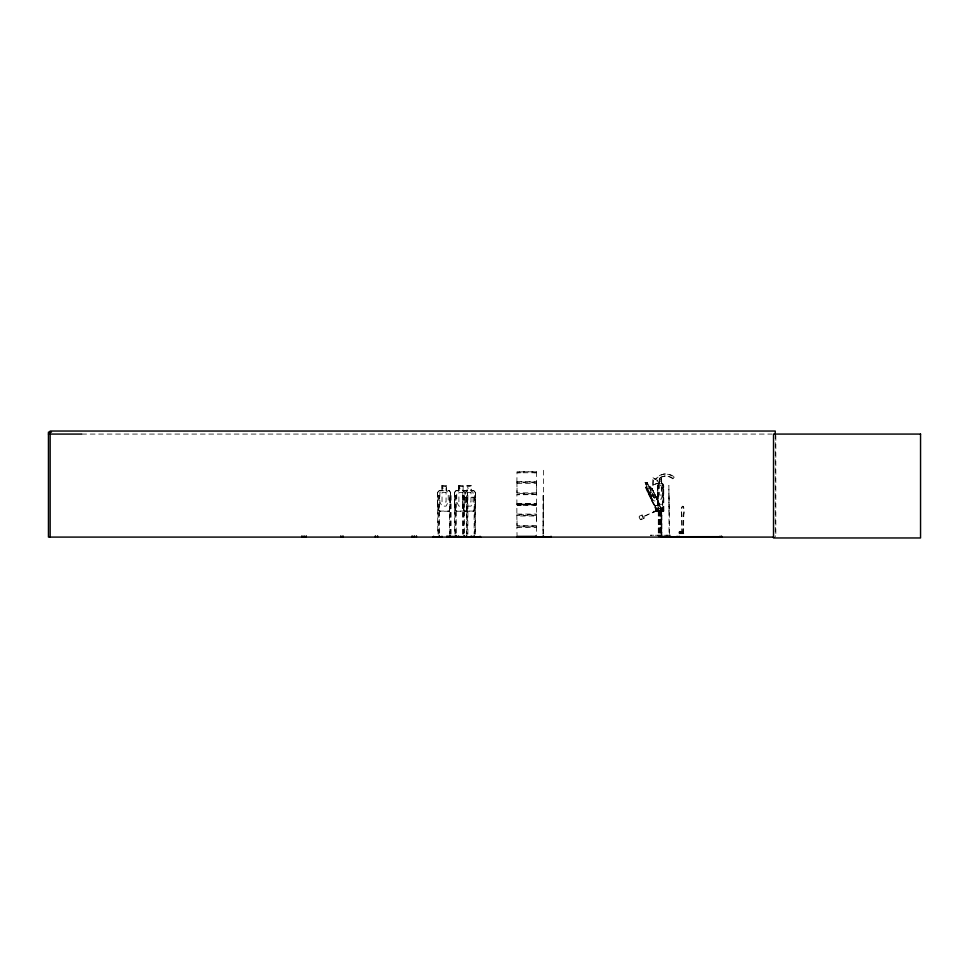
<?xml version="1.0" encoding="UTF-8"?>
<svg xmlns="http://www.w3.org/2000/svg" width="969" height="969" viewBox="0 0 969 969"><rect width="100%" height="100%" fill="white"/><g stroke="black" fill="none" stroke-linecap="round" stroke-linejoin="round"><path stroke-width="0.73" stroke-dasharray="4.84 3.63" d="M517.058 520.777L516.925 526.155L536.632 526.203L536.463 536.414M517.058 488.085L516.865 493.572L536.681 493.766M536.463 520.777L536.693 493.924M536.463 488.085L536.632 482.053L516.889 482.053L517.022 471.77L536.632 471.83L516.949 471.83M683.218 533.665L683.46 515.072A5.196 1.272 -90 0 0 683.46 507.72A5.196 1.272 -90 0 0 681.667 507.72A5.196 1.272 -90 0 0 681.667 515.072L681.922 535.094M683.533 533.665L683.775 515.072A5.196 1.272 -90 0 0 683.775 507.72A5.196 1.272 -90 0 0 681.982 507.72A5.196 1.272 -90 0 0 681.982 515.072L682.224 533.665M680.989 532.72L680.747 531.678L679.996 531.896M681.122 531.908L680.613 532.744M680.517 531.884L680.056 532.526M678.881 532.247L682.249 531.896M679.79 531.896L679.887 532.829M680.977 531.933C681.461 531.836 682.212 532.247 682.321 532.381M678.845 532.102L682.43 531.969L682.176 532.841M536.632 494.129L516.901 494.117L516.865 514.781L536.584 514.696M536.632 493.572L536.572 482.816M536.487 494.614L517.058 494.784M659.61 482.55L652.464 485.215L653.045 477.669L655.965 479.413L657.079 478.008A14.511 13.069 82.8 0 1 672.849 475.949L674.327 477.075L673.213 478.698L671.166 477.838A12.427 11.192 82.8 0 0 656.703 480.806L659.61 482.55L656.703 480.806M653.227 485.118L653.809 477.584M681.728 532.732L682.079 531.702L682.224 532.538M680.371 532.296L680.953 532.744M680.468 532.526L680.71 531.824M682.14 531.969L681.958 532.211M663.353 499.108L662.748 504.219L663.511 499.108M655.177 508.337L656.34 507.962L657.854 511.305L646.723 488.424L656.691 511.656L663.111 511.196L661.912 511.547L651.98 488.352L663.062 511.257C660.567 513.606 652.537 510.639 656.34 507.986M653.881 511.208L654.293 511.959L653.905 511.16L654.257 511.971L643.041 516.792L657.769 509.888L654.656 511.777L653.542 511.341L654.656 511.777M449.107 511.063L450.5 506.121L450.403 492.506L449.107 490.774M449.216 511.232L450.646 506.145L450.646 492.434L449.168 490.605L446.212 490.605M465.98 511.063L467.373 506.121L467.518 492.434L467.591 534.125M466.089 511.232L467.518 506.145M516.925 482.005L517.034 492.858L536.475 492.858M516.84 514.83L517.034 525.537L536.475 525.537L536.475 516.005L517.034 516.005M473.756 511.063L475.149 506.121M455.914 511.232L473.95 511.232L475.379 506.145L475.379 492.409L473.817 490.605M473.95 511.232L475.379 506.145M661.488 483.797L661.536 478.504L659.392 478.541L659.562 483.652L658.048 483.676L657.479 485.566L658.23 504.292L657.442 499.217M536.656 526.761L516.889 526.809L517.058 536.414M536.632 482.659L516.925 482.707M536.584 515.387L516.925 515.387M533.992 472.763L535.7 472.763M533.992 505.443L535.7 505.443M681.764 532.478L681.704 531.824M659.465 483.822L658.472 485.542L658.629 511.063M517.967 472.763L520.983 472.763M517.967 505.443L520.983 505.443M672.45 478.795L674.327 477.075M462.782 534.125L462.794 492.434L464.115 490.605M463.097 534.125L463.037 492.506L464.224 490.605M643.319 516.986L642.931 516.198M536.632 504.352L516.828 504.195L536.632 504.352L517.022 504.873L536.499 504.825M653.045 477.669L655.201 479.51L656.316 478.105A14.511 13.069 82.8 0 1 672.086 476.045L673.564 477.172M449.301 511.232L439.042 511.232L437.552 506.145L437.552 492.409L439.175 490.605M437.697 492.482L439.236 490.774M473.853 511.063L456.011 511.063L454.57 506.121L454.425 492.409L456.048 490.605M454.57 492.482L456.108 490.774L473.853 490.774M536.438 471.794L536.584 482.005M536.438 472.775L517.083 472.775M536.438 505.455L517.095 505.443M660.507 508.192C663.038 507.15 657.878 509.306 662.021 511.511M656.752 511.62C659.974 512.213 651.64 503.468 657.273 511.317M467.094 490.774L465.011 492.482L465.011 502.027L467.094 506.121L470.982 506.121L473.066 502.027L473.066 492.482L470.982 490.774L471.079 485.663L467.094 485.663L467.191 490.774M645.112 482.501L651.071 497.267L653.736 500.925L655.601 500.9L654.935 497.218L647.244 482.392L645.112 482.501L647.34 487.237L645.935 487.262M647.244 482.392L649.194 487.213L650.526 487.201M651.689 500.973L654.378 505.539L645.948 488.751L645.972 487.032L646.044 488.812L651.737 500.949M657.6 500.876L658.932 505.539L657.454 500.949M646.275 488.667L647.256 488.412M652.512 488.34L651.931 488.655L657.672 500.9C659.586 501.276 645.839 479.425 652.028 488.642L651.531 488.582M639.334 516.186L642.265 514.842M653.7 511.741L657.769 509.888M641.054 519.675L643.985 518.33M652.464 485.215L658.847 482.647M660.955 507.95L662.481 511.547M657.164 511.608L646.723 488.424M663.813 474.107L664.577 474.011M664.08 476.167L664.843 476.07M655.201 479.51L656.001 479.364M681.243 532.756L680.541 532.635M657.418 485.53L658.448 485.517L657.418 485.53L657.382 511.063L663.898 510.978L663.704 485.445L662.675 485.445L662.614 510.99L663.886 510.978M657.866 507.368C659.102 505.443 657.466 516.743 658.06 507.368M663.353 507.296L663.171 510.99L663.038 507.284L663.886 507.284L662.602 507.296L663.438 507.296M659.453 478.71L661.476 478.686M645.245 482.647L647.256 482.55M658.072 483.846L662.808 483.773M645.839 487.104L650.671 487.116M658.072 504.292L662.905 504.219M654.22 505.455L658.956 505.321M654.232 505.612L659.065 505.467M657.951 485.517L658.108 511.063M663.05 510.978L663.208 485.445M81.747 434.076L772.014 434.076M661.536 478.504L662.348 495.026L661.355 499.132L659.501 499.156L658.496 495.086M659.392 478.541L659.623 483.822M517.034 481.399L536.475 481.399M517.034 483.313L536.475 483.313M658.048 483.676L657.672 499.192M661.548 483.628C666.284 483.349 661.888 495.91 663.414 499.132M662.675 485.445L663.704 485.445M442.034 485.663L446.164 485.663M458.906 485.663L463.037 485.663L462.952 490.774L465.12 492.482L465.12 502.027L462.952 506.121L464.175 511.232M439.078 490.605L441.973 490.605M455.951 490.605L458.846 490.605M463.097 490.605L467.058 490.605L466.961 485.493L471.213 485.493L471.213 490.605L473.914 490.605M439.139 490.774L449.192 490.774M437.552 492.409L437.782 534.125M462.794 492.434L462.891 506.145M475.379 492.409L475.27 534.125M462.952 492.482L458.906 492.482L458.906 502.027L462.952 502.027M437.782 495.534L439.26 495.534L439.26 534.125M454.667 495.534L456.145 495.534L456.145 534.125M462.782 495.534L464.248 495.534L464.248 537.092M542.979 495.534L542.979 534.101L543.524 495.534M669.046 495.534L669.591 537.092M462.77 497.254L475.282 497.254M437.552 506.145L439.236 511.063M454.522 506.145L455.999 511.232M662.663 508.35L658.557 508.422M439.139 511.063L449.192 511.063M657.466 511.063L661.912 511.123L661.888 537.092M669.046 511.232L668.876 485.493L669.046 534.125M517.034 514.079L536.475 514.079M517.034 527.463L536.475 527.463M678.966 533.701L685.035 533.701M670.802 535.203L650.356 535.227L667.92 535.276M657.915 510.288L656.8 509.839M673.213 478.698L671.929 477.741A12.427 11.192 82.8 0 0 657.466 480.709M473.756 490.774L475.246 492.482M466.041 490.605L467.518 492.434M465.98 490.774L467.373 492.506M651.98 488.352L662.554 511.499L660.834 508.253M646.808 488.655L657.297 511.571M662.651 483.773L663.317 485.469M464.284 511.063L463.037 506.121L458.906 506.121L456.738 502.027L456.738 492.482L458.906 490.774L458.846 485.493M462.77 506.145L464.078 511.232M646.081 487.189L646.178 488.739M663.547 485.396L663.571 499.132M775.83 435.565L775.83 537.092M775.236 434.076L775.236 537.092M680.577 533.592L680.577 531.315L679.632 531.315L679.632 533.592M680.214 531.315L680.214 533.592M679.996 531.315L679.996 533.592M661.706 511.123L661.742 537.092M661.476 511.123L661.645 537.092M661.33 511.123L661.33 537.092M660.713 511.123L660.713 537.092M660.652 511.123L660.652 537.092M660.313 511.087L660.434 535.651M660.119 511.087L660.119 537.092M659.877 511.087L659.877 535.651M659.732 511.087L659.732 537.068M659.514 511.087L659.453 535.627M659.114 511.087L659.114 537.068M658.69 511.087L658.835 537.068M658.52 511.087L658.46 535.627M658.278 511.087L658.278 537.068M543.512 470.292L543.524 534.101M475.573 534.125L475.573 495.534L474.12 495.534L474.12 534.125M474.422 495.534L474.422 534.125M467.882 534.125L467.882 495.534L466.404 495.534L466.404 534.125M466.683 495.534L466.683 537.092M463.933 495.534L463.933 534.125M463.037 490.774L463.182 485.493L458.761 485.493L458.761 490.605M458.991 485.663L458.991 490.774M455.854 495.534L455.854 534.125M454.945 495.534L454.945 534.125M454.667 492.482L454.667 534.125M451.009 534.125L451.009 495.534L449.531 495.534L449.531 534.125M450.718 495.534L450.718 534.125M449.81 495.534L449.81 537.092M446.309 490.605L446.309 485.493L441.888 485.493L442.034 490.774L439.865 492.482L439.865 502.027L442.034 506.121L446.067 506.121L448.235 502.027L448.235 492.482L446.067 490.774L446.212 485.493M442.118 485.663L442.118 490.774M438.981 495.534L438.981 534.125M438.073 495.534L438.073 534.125M649.969 488.715L650.793 492.979L647.292 488.97L650.877 494.02L651.955 499.326L652.694 499.459L651.762 495.026L655.456 499.544L651.713 494.033L650.574 488.739L648.176 488.691L652.064 497.254L653.93 497.23L650.066 488.667M517.083 503.723L536.463 503.735L517.095 503.735M656.728 508.967L661.318 508.895L656.728 508.967M660.991 479.534L659.792 479.558L659.792 481.254L660.991 481.242L660.991 479.534M647.268 483.325L646.069 483.337L646.759 484.863L647.958 484.851L647.268 483.325M661.33 485.493L659.477 485.53L659.489 495.074L661.355 495.038L661.33 485.493M445.352 486.523L442.748 486.523L442.748 488.219L445.352 488.219L445.352 486.523M462.225 486.523L459.621 486.523L459.621 488.219L462.225 488.219L462.225 486.523M470.292 486.523L467.785 486.523L467.785 488.219L470.292 488.219L470.292 486.523M446.067 492.482L442.034 492.482L442.034 502.027L446.067 502.027L446.067 492.482M470.982 492.482L467.094 492.482L467.094 502.027L470.982 502.027L470.982 492.482M661.112 537.092L661.112 511.123L661.052 537.092M639.177 516.998A1.95 0.715 65.4 0 0 640.872 519.723A1.95 0.715 65.4 0 0 640.545 517.071A1.95 0.715 65.4 0 0 639.177 516.998M642.096 515.665A1.95 0.715 65.4 0 0 643.804 518.391A1.95 0.715 65.4 0 0 643.477 515.726A1.95 0.715 65.4 0 0 642.096 515.665"/><path stroke-width="1.45" d="M535.445 537.056L535.445 536.232M678.93 536.402L678.809 537.092L721.941 537.008L679.33 536.717M679.075 537.056L679.305 536.402L679.463 537.008M681.025 537.056L680.529 536.717M719.991 537.056L720.221 536.402L720.379 537.008M721.796 536.402L721.687 537.056M466.646 536.983L466.549 536.014M678.954 536.717L721.796 536.681M467.119 536.983L467.203 536.305L467.3 537.092M432.986 536.983L441.743 536.983M450.343 536.983L450.44 536.305M458.616 536.983L458.712 536.305L458.809 537.092M51.478 432.126L48.45 432.126L48.45 537.092L773.722 537.092M48.45 434.076L81.687 434.076M517.058 536.414L536.463 536.414M517.022 536.693L536.499 536.669M446.951 536.305L480.745 537.056M517.034 537.032L551.034 537.056L551.034 536.232M661.524 536.874L677.113 537.056L677.113 536.232M464.466 537.092L464.381 536.014M455.321 536.983L455.224 536.305M471.249 536.983L471.164 536.305M720.088 537.068L719.846 536.402L719.701 537.032M775.236 434.076L775.236 431.035L50.158 431.035L50.158 537.092M669.591 536.014L669.591 537.092M669.046 536.014L669.046 537.092M661.524 536.232L661.524 537.092M543.5 536.014L543.524 537.092M480.043 536.232L480.043 537.092M474.289 536.014L474.289 537.092M473.986 536.014L473.986 537.092M472.012 536.232L472.012 537.092M471.067 536.232L471.067 537.092M466.259 536.014L466.259 537.092M464.066 536.014L464.066 537.092M463.739 536.232L463.739 537.092M458.325 536.232L458.325 537.092M456.278 536.014L456.278 537.092M455.987 536.014L455.987 537.092M455.139 536.232L455.139 537.092M450.537 536.232L450.537 537.092M449.677 536.014L449.677 537.092M449.386 536.014L449.386 537.092M446.866 536.232L446.866 537.092M441.925 536.232L441.925 537.092M439.405 536.014L439.405 537.092M439.114 536.014L439.114 537.092M433.652 536.232L433.652 537.092M416.428 535.796L416.428 537.092M414.284 535.796L414.284 537.092M412.14 535.796L412.14 537.092M377.559 535.796L377.559 537.092M375.415 535.796L375.415 537.092M342.965 535.796L342.965 537.092M340.822 535.796L340.822 537.092M306.24 535.796L306.24 537.092M304.096 535.796L304.096 537.092M301.953 535.796L301.953 537.092M721.42 536.402L721.299 537.092L721.42 536.402M920.55 434.076L773.528 434.076L773.528 537.965L920.55 537.965L920.55 434.076M542.979 537.092L542.979 536.014L542.955 537.092"/></g></svg>
